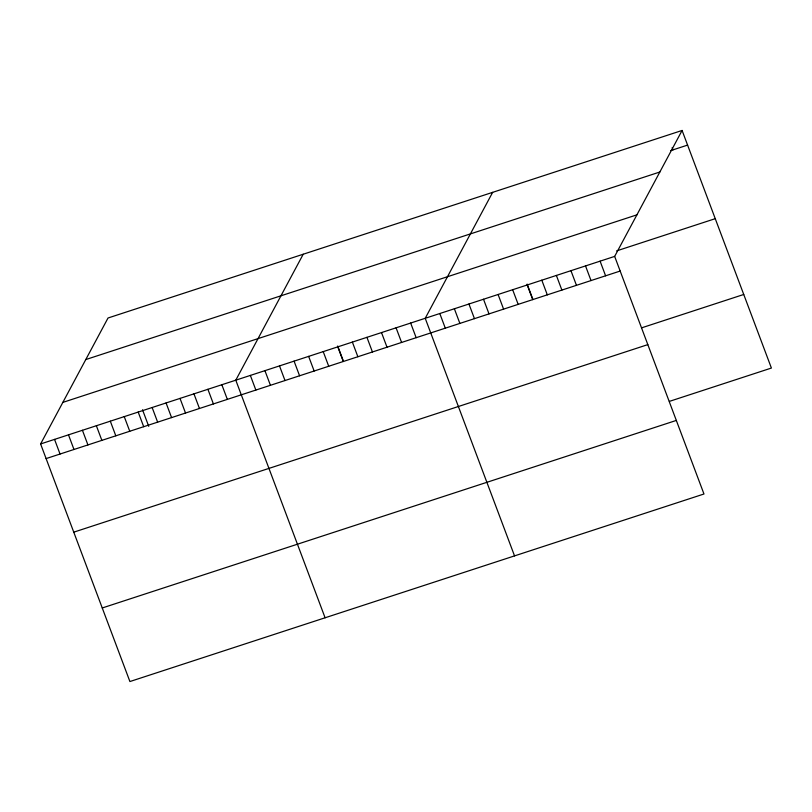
<?xml version="1.0" encoding="UTF-8"?>
<svg xmlns="http://www.w3.org/2000/svg" width="812" height="812" viewBox="0 0 812 812"><rect width="100%" height="100%" fill="white"/><g stroke="black" fill="none" stroke-linecap="round" stroke-linejoin="round"><path stroke-width="1.22" d="M682.09 130.458L614.664 256.399L703.974 494L129.91 681.542L40.6 443.951L108.026 317.999L682.09 130.458L771.4 368.049L669.392 401.382M303.211 254.237L235.784 380.178L325.094 617.78M492.651 192.342L425.224 318.294L514.534 555.885M670.783 150.585L687.591 145.094M85.778 359.564L659.841 172.012M62.849 402.387L636.923 214.835M616.602 250.898L715.25 218.672M40.6 443.951L614.664 256.399M46.101 458.587L620.175 271.046M641.734 327.804L743.741 294.472M73.76 532.164L647.824 344.623M102.251 607.975L676.325 420.423M672.174 147.601L673.026 149.855M600.098 261.159L605.6 275.806M585.523 265.92L591.024 280.566M570.948 270.68L576.459 285.327M556.382 275.441L561.884 290.087M541.807 280.201L547.308 294.847M527.14 284.119L532.936 299.516M527.232 284.971L532.733 299.608M512.656 289.732L518.168 304.368M498.091 294.492L503.592 309.128M483.516 299.252L489.017 313.889M468.94 304.013L474.452 318.649M454.375 308.773L459.876 323.409M439.799 313.533L445.301 328.17M410.649 323.054L416.16 337.69M396.083 327.815L401.585 342.451M381.508 332.575L387.009 347.211M366.933 337.335L372.444 351.982M352.367 342.096L357.869 356.742M337.701 346.003L343.486 361.401M337.792 346.856L343.293 361.502M323.217 351.616L328.718 366.263M308.641 356.377L314.153 371.023M294.076 361.137L299.577 375.783M279.501 365.897L285.002 380.544M264.925 370.658L270.437 385.304M250.36 375.418L255.861 390.064M221.838 384.736L227.35 399.382M207.902 389.293L213.404 403.929M193.956 393.85L199.458 408.487M180.02 398.398L185.522 413.044M166.074 402.955L171.576 417.601M152.138 407.512L157.64 422.149M142.516 409.776L148.748 426.351M138.192 412.07L143.694 426.706M124.246 416.617L129.758 431.263M110.31 421.174L115.811 435.821M96.364 425.732L101.865 440.368M82.428 430.289L87.929 444.925M68.482 434.836L73.983 449.483M54.546 439.393L60.047 454.04"/></g></svg>
